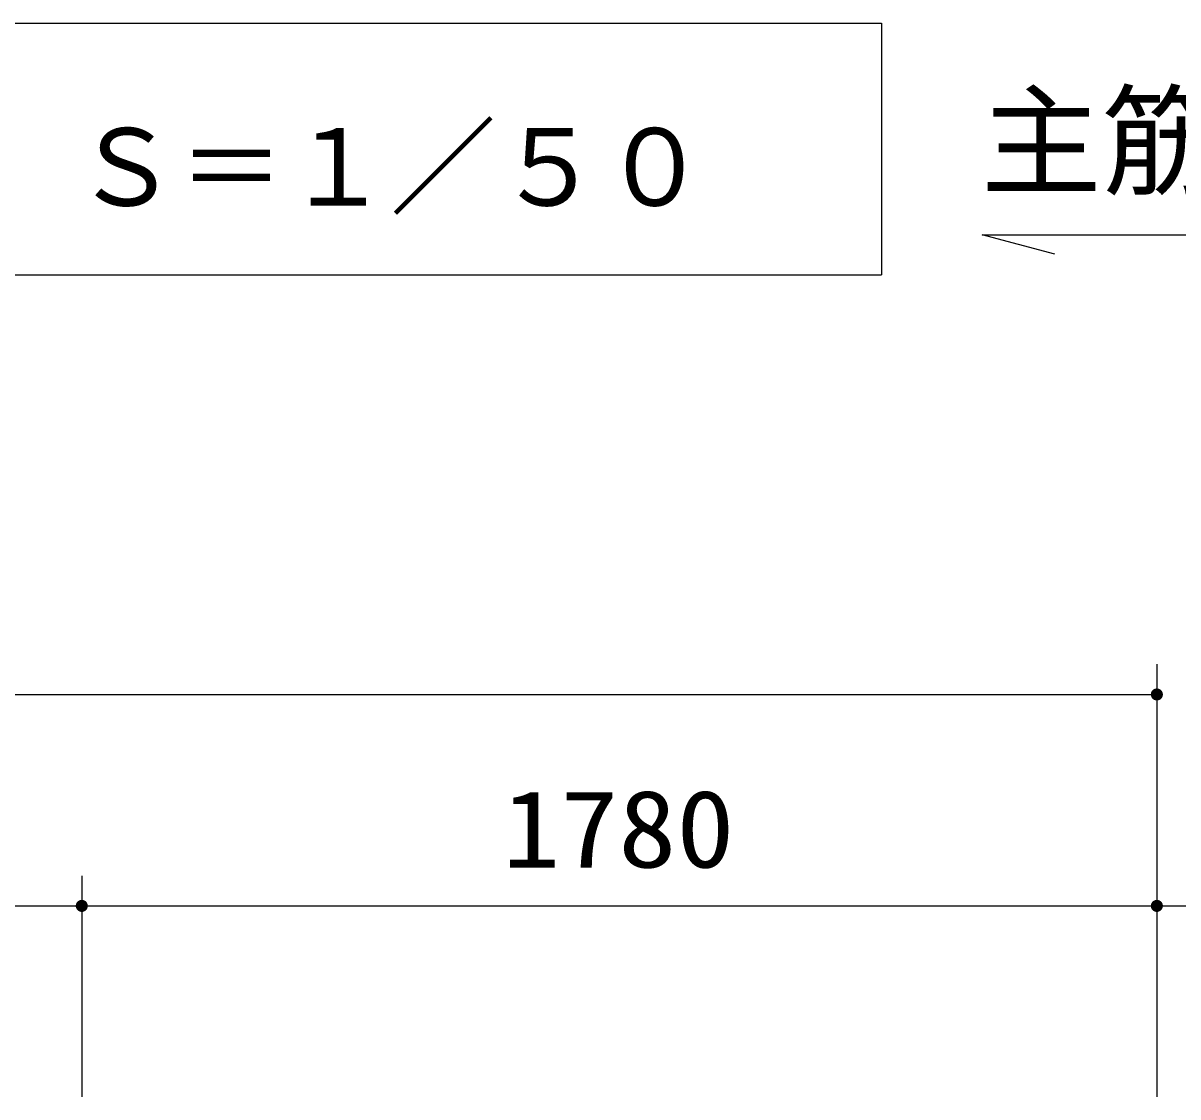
# Model space of a CAD drawing. Units: millimetres, scale not verified. Extents: x -14850 to 14850, y -10500 to 10500.
# Drawn here: x -7920 to -6008, y 2270 to 4048 of the extents above; entities that cross this region are included whole.
import ezdxf
from ezdxf.enums import TextEntityAlignment as Align

# ---------------------------------------------------------------- set-up
doc = ezdxf.new("R2010")
doc.units = ezdxf.units.MM
doc.header["$LTSCALE"] = 50
for name, color, linetype, lineweight in [('0-0_空気管', 3, 'Continuous', 25), ('0-3_水管', 3, 'Continuous', 25), ('0-4_製作', 5, 'Continuous', 25)]:
    doc.layers.add(name, color=color, linetype=linetype, lineweight=lineweight)
doc.styles.add('ＭＳ ゴシック', font='')
doc.styles.get('ＭＳ ゴシック').set_extended_font_data('MS Gothic')

msp = doc.modelspace()

# ---------------------------------------------------------------- linework, layer by layer
at = {"layer": '0-0_空気管'}
msp.add_lwpolyline([(-6211.14, 3665.05), (-6331.87, 3697.4), (-5359.34, 3697.4), (-5480.08, 3729.75)], dxfattribs=at)
at = {"layer": '0-3_水管'}
for p, q in [((-9831.66, 4047.77), (-6498.32, 4047.77)), ((-6498.32, 4047.77), (-6498.32, 3631.11))]:
    msp.add_line(p, q, dxfattribs=at)
msp.add_lwpolyline([(-9831.66, 4047.77), (-9831.66, 3631.11), (-6498.32, 3631.11)], dxfattribs=at)
at = {"layer": '0-4_製作', "color": 2}
for p, q in [((-6042.5, 2986.42), (-6042.5, 2270.25)), ((-10242.5, 2936.42), (-6042.5, 2936.42)), ((-7822.5, 2636.42), (-7822.5, 2270.25)), ((-8672.5, 2586.42), (-7822.5, 2586.42)), ((-7822.5, 2586.42), (-6042.5, 2586.42)), ((-6042.5, 2586.42), (-4637.77, 2586.42))]:
    msp.add_line(p, q, dxfattribs=at)
at = {"layer": '0-4_製作'}
for points in [[(-6048.38, 2944.51), (-6052.5, 2936.42), (-6052.48, 2937.05)], [(-6048.38, 2944.51), (-6042.5, 2936.42), (-6052.5, 2936.42)], [(-6048.38, 2944.51), (-6052.48, 2937.05), (-6049.35, 2943.71)], [(-6047.32, 2945.18), (-6042.5, 2936.42), (-6048.38, 2944.51)], [(-6046.18, 2945.72), (-6042.5, 2936.42), (-6047.32, 2945.18)], [(-6044.99, 2946.11), (-6042.5, 2936.42), (-6046.18, 2945.72)], [(-6043.75, 2946.34), (-6042.5, 2936.42), (-6044.99, 2946.11)], [(-6042.5, 2946.42), (-6042.5, 2936.42), (-6043.75, 2946.34)], [(-6041.87, 2946.4), (-6042.5, 2936.42), (-6042.5, 2946.42)], [(-6040.63, 2946.24), (-6042.5, 2936.42), (-6041.87, 2946.4)], [(-6039.41, 2945.93), (-6042.5, 2936.42), (-6040.63, 2946.24)], [(-6038.24, 2945.47), (-6042.5, 2936.42), (-6039.41, 2945.93)], [(-6037.14, 2944.86), (-6042.5, 2936.42), (-6038.24, 2945.47)], [(-6037.14, 2944.86), (-6032.5, 2936.42), (-6042.5, 2936.42)], [(-6036.13, 2944.13), (-6032.5, 2936.42), (-6037.14, 2944.86)], [(-6042.5, 2936.42), (-6052.42, 2935.17), (-6052.5, 2936.42)], [(-6049.35, 2943.71), (-6052.48, 2937.05), (-6052.32, 2938.3)], [(-6042.5, 2936.42), (-6052.19, 2933.93), (-6052.42, 2935.17)], [(-6049.35, 2943.71), (-6052.32, 2938.3), (-6050.21, 2942.8)], [(-6050.21, 2942.8), (-6052.32, 2938.3), (-6052.01, 2939.51)], [(-6042.5, 2936.42), (-6051.8, 2932.74), (-6052.19, 2933.93)], [(-6050.21, 2942.8), (-6052.01, 2939.51), (-6050.94, 2941.78)], [(-6050.94, 2941.78), (-6052.01, 2939.51), (-6051.55, 2940.68)], [(-6042.5, 2936.42), (-6051.26, 2931.6), (-6051.8, 2932.74)], [(-6042.5, 2936.42), (-6050.59, 2930.54), (-6051.26, 2931.6)], [(-6042.5, 2936.42), (-6049.79, 2929.58), (-6050.59, 2930.54)], [(-6042.5, 2936.42), (-6048.88, 2928.72), (-6049.79, 2929.58)], [(-6042.5, 2936.42), (-6047.86, 2927.98), (-6048.88, 2928.72)], [(-6042.5, 2936.42), (-6046.76, 2927.37), (-6047.86, 2927.98)], [(-6042.5, 2926.42), (-6046.76, 2927.37), (-6042.5, 2936.42)], [(-6042.5, 2926.42), (-6045.59, 2926.91), (-6046.76, 2927.37)], [(-6042.5, 2926.42), (-6044.38, 2926.6), (-6045.59, 2926.91)], [(-6042.5, 2926.42), (-6043.13, 2926.44), (-6044.38, 2926.6)], [(-6032.5, 2936.42), (-6042.5, 2926.42), (-6042.5, 2936.42)], [(-6032.5, 2936.42), (-6041.25, 2926.5), (-6042.5, 2926.42)], [(-6032.5, 2936.42), (-6040.01, 2926.74), (-6041.25, 2926.5)], [(-6032.5, 2936.42), (-6038.82, 2927.12), (-6040.01, 2926.74)], [(-6032.5, 2936.42), (-6037.68, 2927.66), (-6038.82, 2927.12)], [(-6032.5, 2936.42), (-6036.62, 2928.33), (-6037.68, 2927.66)], [(-6032.5, 2936.42), (-6035.66, 2929.13), (-6036.62, 2928.33)], [(-6035.21, 2943.27), (-6032.5, 2936.42), (-6036.13, 2944.13)], [(-6032.52, 2935.79), (-6035.66, 2929.13), (-6032.5, 2936.42)], [(-6032.68, 2934.55), (-6035.66, 2929.13), (-6032.52, 2935.79)], [(-6032.68, 2934.55), (-6034.8, 2930.05), (-6035.66, 2929.13)], [(-6034.41, 2942.3), (-6032.5, 2936.42), (-6035.21, 2943.27)], [(-6032.99, 2933.33), (-6034.8, 2930.05), (-6032.68, 2934.55)], [(-6032.99, 2933.33), (-6034.06, 2931.06), (-6034.8, 2930.05)], [(-6033.74, 2941.24), (-6032.5, 2936.42), (-6034.41, 2942.3)], [(-6033.45, 2932.16), (-6034.06, 2931.06), (-6032.99, 2933.33)], [(-6033.2, 2940.1), (-6032.5, 2936.42), (-6033.74, 2941.24)], [(-6032.82, 2938.91), (-6032.5, 2936.42), (-6033.2, 2940.1)], [(-6032.58, 2937.67), (-6032.5, 2936.42), (-6032.82, 2938.91)], [(-7830.21, 2592.8), (-7832.5, 2586.42), (-7832.48, 2587.05)], [(-7830.21, 2592.8), (-7822.5, 2586.42), (-7832.5, 2586.42)], [(-7822.5, 2586.42), (-7832.42, 2585.17), (-7832.5, 2586.42)], [(-7830.21, 2592.8), (-7832.48, 2587.05), (-7830.94, 2591.78)], [(-7830.94, 2591.78), (-7832.48, 2587.05), (-7832.32, 2588.3)], [(-7822.5, 2586.42), (-7832.19, 2583.93), (-7832.42, 2585.17)], [(-7830.94, 2591.78), (-7832.32, 2588.3), (-7831.55, 2590.68)], [(-7831.55, 2590.68), (-7832.32, 2588.3), (-7832.01, 2589.51)], [(-7822.5, 2586.42), (-7831.8, 2582.74), (-7832.19, 2583.93)], [(-7822.5, 2586.42), (-7831.26, 2581.6), (-7831.8, 2582.74)], [(-7822.5, 2586.42), (-7830.59, 2580.54), (-7831.26, 2581.6)], [(-7822.5, 2586.42), (-7829.79, 2579.58), (-7830.59, 2580.54)], [(-7829.35, 2593.71), (-7822.5, 2586.42), (-7830.21, 2592.8)], [(-7822.5, 2586.42), (-7828.88, 2578.72), (-7829.79, 2579.58)], [(-7828.38, 2594.51), (-7822.5, 2586.42), (-7829.35, 2593.71)], [(-7822.5, 2586.42), (-7827.86, 2577.98), (-7828.88, 2578.72)], [(-7827.32, 2595.18), (-7822.5, 2586.42), (-7828.38, 2594.51)], [(-7822.5, 2586.42), (-7826.76, 2577.37), (-7827.86, 2577.98)], [(-7826.18, 2595.72), (-7822.5, 2586.42), (-7827.32, 2595.18)], [(-7822.5, 2586.42), (-7825.59, 2576.91), (-7826.76, 2577.37)], [(-7824.99, 2596.11), (-7822.5, 2586.42), (-7826.18, 2595.72)], [(-7822.5, 2576.42), (-7825.59, 2576.91), (-7822.5, 2586.42)], [(-7823.75, 2596.34), (-7822.5, 2586.42), (-7824.99, 2596.11)], [(-7822.5, 2596.42), (-7822.5, 2586.42), (-7823.75, 2596.34)], [(-7821.87, 2596.4), (-7822.5, 2586.42), (-7822.5, 2596.42)], [(-7820.63, 2596.24), (-7822.5, 2586.42), (-7821.87, 2596.4)], [(-7819.41, 2595.93), (-7822.5, 2586.42), (-7820.63, 2596.24)], [(-7818.24, 2595.47), (-7822.5, 2586.42), (-7819.41, 2595.93)], [(-7818.24, 2595.47), (-7812.5, 2586.42), (-7822.5, 2586.42)], [(-7812.5, 2586.42), (-7822.5, 2576.42), (-7822.5, 2586.42)], [(-7812.5, 2586.42), (-7821.25, 2576.5), (-7822.5, 2576.42)], [(-7812.5, 2586.42), (-7820.01, 2576.74), (-7821.25, 2576.5)], [(-7812.5, 2586.42), (-7818.82, 2577.12), (-7820.01, 2576.74)], [(-7812.5, 2586.42), (-7817.68, 2577.66), (-7818.82, 2577.12)], [(-7817.14, 2594.86), (-7812.5, 2586.42), (-7818.24, 2595.47)], [(-7812.5, 2586.42), (-7816.62, 2578.33), (-7817.68, 2577.66)], [(-7816.13, 2594.13), (-7812.5, 2586.42), (-7817.14, 2594.86)], [(-7812.5, 2586.42), (-7815.66, 2579.13), (-7816.62, 2578.33)], [(-7815.21, 2593.27), (-7812.5, 2586.42), (-7816.13, 2594.13)], [(-7812.5, 2586.42), (-7814.8, 2580.05), (-7815.66, 2579.13)], [(-7814.41, 2592.3), (-7812.5, 2586.42), (-7815.21, 2593.27)], [(-7812.5, 2586.42), (-7814.06, 2581.06), (-7814.8, 2580.05)], [(-7813.74, 2591.24), (-7812.5, 2586.42), (-7814.41, 2592.3)], [(-7812.52, 2585.79), (-7814.06, 2581.06), (-7812.5, 2586.42)], [(-7812.68, 2584.55), (-7814.06, 2581.06), (-7812.52, 2585.79)], [(-7812.68, 2584.55), (-7813.45, 2582.16), (-7814.06, 2581.06)], [(-7813.2, 2590.1), (-7812.5, 2586.42), (-7813.74, 2591.24)], [(-7812.99, 2583.33), (-7813.45, 2582.16), (-7812.68, 2584.55)], [(-7812.82, 2588.91), (-7812.5, 2586.42), (-7813.2, 2590.1)], [(-7812.58, 2587.67), (-7812.5, 2586.42), (-7812.82, 2588.91)], [(-6049.35, 2593.71), (-6052.5, 2586.42), (-6052.48, 2587.05)], [(-6049.35, 2593.71), (-6042.5, 2586.42), (-6052.5, 2586.42)], [(-6042.5, 2586.42), (-6052.42, 2585.17), (-6052.5, 2586.42)], [(-6049.35, 2593.71), (-6052.48, 2587.05), (-6050.21, 2592.8)], [(-6050.21, 2592.8), (-6052.48, 2587.05), (-6052.32, 2588.3)], [(-6042.5, 2586.42), (-6052.19, 2583.93), (-6052.42, 2585.17)], [(-6050.21, 2592.8), (-6052.32, 2588.3), (-6050.94, 2591.78)], [(-6050.94, 2591.78), (-6052.32, 2588.3), (-6052.01, 2589.51)], [(-6042.5, 2586.42), (-6051.8, 2582.74), (-6052.19, 2583.93)], [(-6050.94, 2591.78), (-6052.01, 2589.51), (-6051.55, 2590.68)], [(-6042.5, 2586.42), (-6051.26, 2581.6), (-6051.8, 2582.74)], [(-6042.5, 2586.42), (-6050.59, 2580.54), (-6051.26, 2581.6)], [(-6042.5, 2586.42), (-6049.79, 2579.58), (-6050.59, 2580.54)], [(-6042.5, 2586.42), (-6048.88, 2578.72), (-6049.79, 2579.58)], [(-6048.38, 2594.51), (-6042.5, 2586.42), (-6049.35, 2593.71)], [(-6042.5, 2586.42), (-6047.86, 2577.98), (-6048.88, 2578.72)], [(-6047.32, 2595.18), (-6042.5, 2586.42), (-6048.38, 2594.51)], [(-6042.5, 2586.42), (-6046.76, 2577.37), (-6047.86, 2577.98)], [(-6046.18, 2595.72), (-6042.5, 2586.42), (-6047.32, 2595.18)], [(-6042.5, 2586.42), (-6045.59, 2576.91), (-6046.76, 2577.37)], [(-6044.99, 2596.11), (-6042.5, 2586.42), (-6046.18, 2595.72)], [(-6042.5, 2576.42), (-6045.59, 2576.91), (-6042.5, 2586.42)], [(-6043.75, 2596.34), (-6042.5, 2586.42), (-6044.99, 2596.11)], [(-6042.5, 2596.42), (-6042.5, 2586.42), (-6043.75, 2596.34)], [(-6041.87, 2596.4), (-6042.5, 2586.42), (-6042.5, 2596.42)], [(-6040.63, 2596.24), (-6042.5, 2586.42), (-6041.87, 2596.4)], [(-6039.41, 2595.93), (-6042.5, 2586.42), (-6040.63, 2596.24)], [(-6038.24, 2595.47), (-6042.5, 2586.42), (-6039.41, 2595.93)], [(-6038.24, 2595.47), (-6032.5, 2586.42), (-6042.5, 2586.42)], [(-6032.5, 2586.42), (-6042.5, 2576.42), (-6042.5, 2586.42)], [(-6032.5, 2586.42), (-6041.25, 2576.5), (-6042.5, 2576.42)], [(-6032.5, 2586.42), (-6040.01, 2576.74), (-6041.25, 2576.5)], [(-6032.5, 2586.42), (-6038.82, 2577.12), (-6040.01, 2576.74)], [(-6032.5, 2586.42), (-6037.68, 2577.66), (-6038.82, 2577.12)], [(-6037.14, 2594.86), (-6032.5, 2586.42), (-6038.24, 2595.47)], [(-6032.5, 2586.42), (-6036.62, 2578.33), (-6037.68, 2577.66)], [(-6036.13, 2594.13), (-6032.5, 2586.42), (-6037.14, 2594.86)], [(-6032.5, 2586.42), (-6035.66, 2579.13), (-6036.62, 2578.33)], [(-6035.21, 2593.27), (-6032.5, 2586.42), (-6036.13, 2594.13)], [(-6032.5, 2586.42), (-6034.8, 2580.05), (-6035.66, 2579.13)], [(-6034.41, 2592.3), (-6032.5, 2586.42), (-6035.21, 2593.27)], [(-6032.52, 2585.79), (-6034.8, 2580.05), (-6032.5, 2586.42)], [(-6032.68, 2584.55), (-6034.8, 2580.05), (-6032.52, 2585.79)], [(-6032.68, 2584.55), (-6034.06, 2581.06), (-6034.8, 2580.05)], [(-6033.74, 2591.24), (-6032.5, 2586.42), (-6034.41, 2592.3)], [(-6032.99, 2583.33), (-6034.06, 2581.06), (-6032.68, 2584.55)], [(-6032.99, 2583.33), (-6033.45, 2582.16), (-6034.06, 2581.06)], [(-6033.2, 2590.1), (-6032.5, 2586.42), (-6033.74, 2591.24)], [(-6032.82, 2588.91), (-6032.5, 2586.42), (-6033.2, 2590.1)], [(-6032.58, 2587.67), (-6032.5, 2586.42), (-6032.82, 2588.91)], [(-7822.5, 2576.42), (-7824.38, 2576.6), (-7825.59, 2576.91)], [(-7822.5, 2576.42), (-7823.13, 2576.44), (-7824.38, 2576.6)], [(-6042.5, 2576.42), (-6044.38, 2576.6), (-6045.59, 2576.91)], [(-6042.5, 2576.42), (-6043.13, 2576.44), (-6044.38, 2576.6)]]:
    msp.add_solid(points, dxfattribs=at)

# ---------------------------------------------------------------- texts
at = {"layer": '0-0_空気管', "color": 4, "style": 'ＭＳ ゴシック'}
msp.add_text('主筋方向', height=146.6, dxfattribs=at).set_placement((-6334.03, 3735.33), align=Align.BOTTOM_LEFT)
at = {"layer": '0-3_水管', "color": 4, "style": 'ＭＳ ゴシック'}
msp.add_text('Ｓ＝１／５０', height=128.4, dxfattribs=at).set_placement((-7837.22, 3707.05), align=Align.BOTTOM_LEFT)
at = {"layer": '0-4_製作', "color": 4, "style": 'ＭＳ ゴシック', "width": 1.1}
msp.add_text('1780', height=128.4, dxfattribs=at).set_placement((-7126.25, 2611.42), align=Align.BOTTOM_LEFT)

doc.saveas('drawing.dxf')
